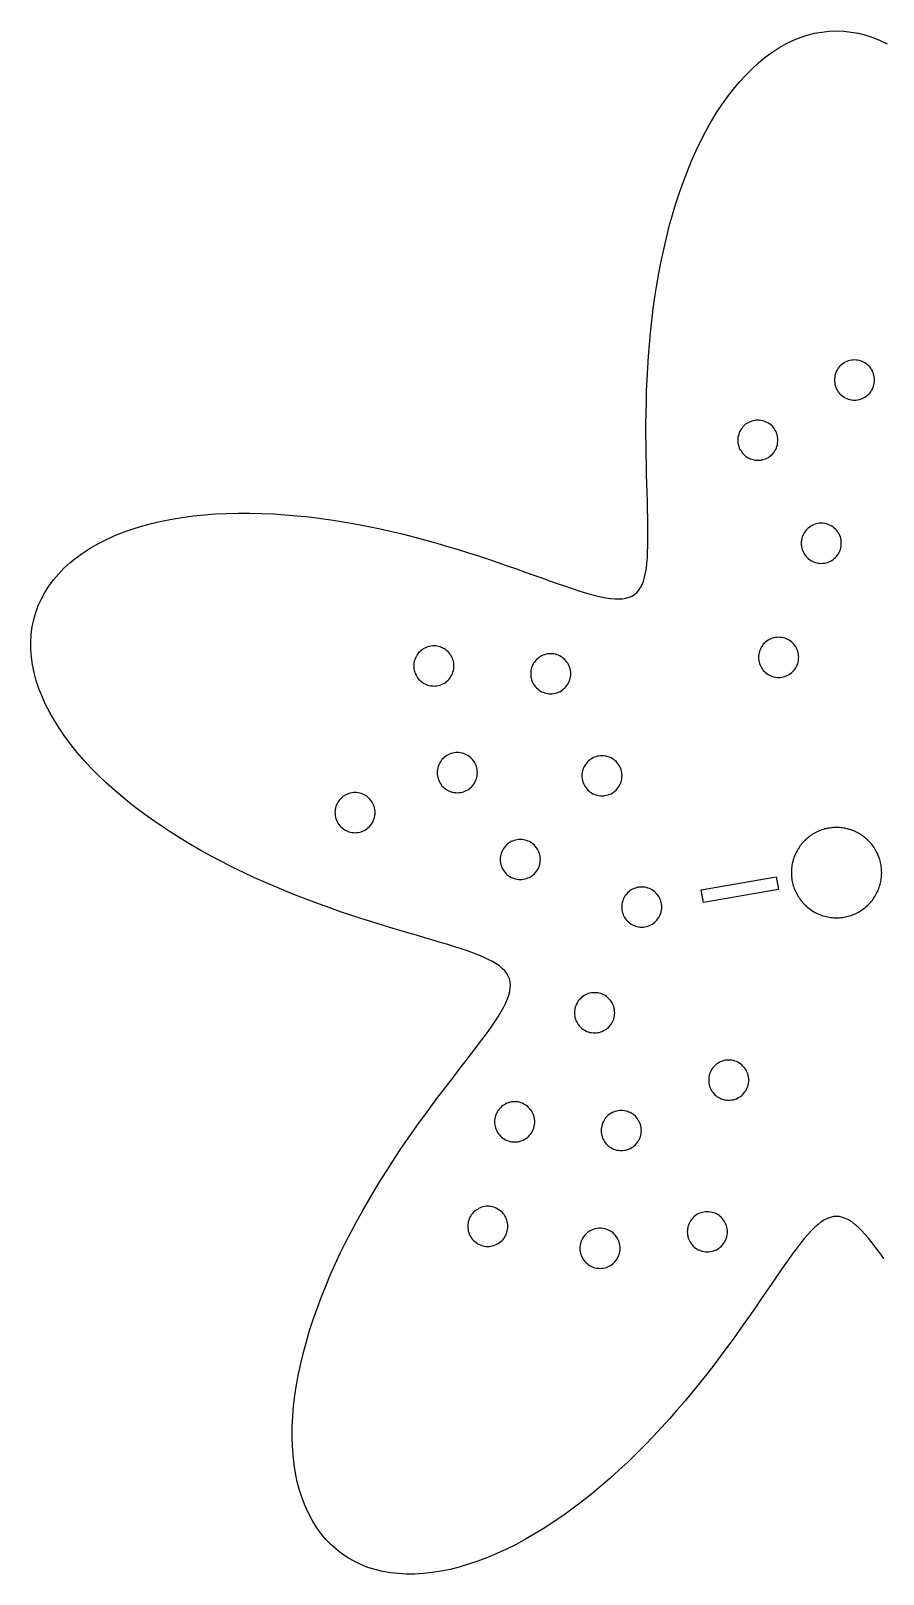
# Model space of a CAD drawing. Header units: millimetres. Extents: x 0 to 471, y 12 to 280.
# Drawn here: x 124.2 to 183.6, y 172.3 to 280 of the extents above; entities that cross this region are included whole.
import ezdxf

# ---------------------------------------------------------------- set-up
doc = ezdxf.new("R2010")
doc.units = ezdxf.units.MM
doc.layers.add('CUT', color=1, linetype='Continuous')
doc.layers.add('ENGRAVE', color=7, linetype='Continuous')

msp = doc.modelspace()

# ---------------------------------------------------------------- linework, layer by layer
at = {"layer": 'CUT'}
msp.add_lwpolyline([(183.7, 194.34), (183.42, 194.73), (183.15, 195.09), (182.88, 195.43), (182.63, 195.75), (182.38, 196.03), (182.14, 196.29), (181.91, 196.52), (181.68, 196.72), (181.46, 196.89), (181.24, 197.03), (181.03, 197.14), (180.82, 197.21), (180.61, 197.26), (180.4, 197.28), (180.19, 197.26), (179.98, 197.21), (179.76, 197.14), (179.55, 197.03), (179.33, 196.89), (179.11, 196.72), (178.88, 196.52), (178.65, 196.29), (178.41, 196.03), (178.16, 195.75), (177.91, 195.43), (177.65, 195.09), (177.37, 194.73), (177.09, 194.34), (176.8, 193.92), (176.49, 193.49), (176.18, 193.03), (175.85, 192.55), (175.51, 192.05), (175.15, 191.53), (174.79, 191), (174.41, 190.45), (174.01, 189.88), (173.6, 189.31), (173.18, 188.72), (172.74, 188.12), (172.29, 187.51), (171.83, 186.9), (171.35, 186.28), (170.85, 185.66), (170.35, 185.03), (169.83, 184.41), (169.29, 183.78), (168.75, 183.16), (168.19, 182.54), (167.61, 181.93), (167.03, 181.32), (166.44, 180.73), (165.83, 180.14), (165.22, 179.56), (164.59, 179), (163.96, 178.45), (163.32, 177.92), (162.68, 177.41), (162.02, 176.91), (161.37, 176.44), (160.7, 175.98), (160.04, 175.55), (159.37, 175.14), (158.71, 174.75), (158.04, 174.39), (157.37, 174.05), (156.7, 173.75), (156.04, 173.47), (155.38, 173.22), (154.73, 173), (154.08, 172.81), (153.44, 172.65), (152.81, 172.52), (152.19, 172.42), (151.58, 172.35), (150.98, 172.32), (150.4, 172.32), (149.83, 172.35), (149.27, 172.41), (148.73, 172.51), (148.21, 172.63), (147.7, 172.79), (147.21, 172.99), (146.75, 173.21), (146.3, 173.46), (145.87, 173.75), (145.47, 174.07), (145.09, 174.41), (144.73, 174.79), (144.4, 175.19), (144.09, 175.62), (143.81, 176.08), (143.55, 176.57), (143.32, 177.08), (143.11, 177.61), (142.93, 178.17), (142.78, 178.75), (142.65, 179.35), (142.55, 179.97), (142.48, 180.61), (142.44, 181.27), (142.42, 181.94), (142.43, 182.63), (142.46, 183.33), (142.52, 184.05), (142.61, 184.78), (142.72, 185.52), (142.86, 186.26), (143.02, 187.02), (143.2, 187.78), (143.41, 188.54), (143.64, 189.31), (143.89, 190.09), (144.16, 190.86), (144.45, 191.63), (144.76, 192.41), (145.08, 193.18), (145.43, 193.94), (145.78, 194.71), (146.15, 195.46), (146.54, 196.21), (146.93, 196.95), (147.34, 197.69), (147.76, 198.41), (148.18, 199.12), (148.61, 199.82), (149.04, 200.51), (149.48, 201.19), (149.92, 201.85), (150.36, 202.5), (150.8, 203.13), (151.24, 203.75), (151.67, 204.35), (152.1, 204.93), (152.52, 205.5), (152.94, 206.04), (153.34, 206.58), (153.74, 207.09), (154.12, 207.59), (154.49, 208.07), (154.84, 208.53), (155.18, 208.97), (155.5, 209.39), (155.81, 209.8), (156.09, 210.19), (156.35, 210.56), (156.6, 210.92), (156.82, 211.26), (157.01, 211.58), (157.18, 211.89), (157.33, 212.18), (157.45, 212.46), (157.54, 212.72), (157.61, 212.97), (157.64, 213.21), (157.65, 213.43), (157.63, 213.65), (157.58, 213.85), (157.5, 214.05), (157.39, 214.23), (157.25, 214.41), (157.08, 214.58), (156.88, 214.75), (156.65, 214.9), (156.39, 215.06), (156.1, 215.21), (155.78, 215.36), (155.44, 215.5), (155.06, 215.65), (154.65, 215.8), (154.22, 215.94), (153.76, 216.09), (153.28, 216.24), (152.77, 216.4), (152.23, 216.55), (151.68, 216.72), (151.1, 216.89), (150.5, 217.06), (149.87, 217.25), (149.23, 217.44), (148.57, 217.64), (147.9, 217.85), (147.21, 218.07), (146.51, 218.3), (145.79, 218.54), (145.06, 218.8), (144.33, 219.06), (143.58, 219.34), (142.83, 219.63), (142.07, 219.93), (141.32, 220.24), (140.55, 220.57), (139.79, 220.91), (139.03, 221.27), (138.28, 221.63), (137.53, 222.01), (136.78, 222.41), (136.05, 222.82), (135.32, 223.23), (134.6, 223.67), (133.9, 224.11), (133.21, 224.57), (132.53, 225.03), (131.88, 225.51), (131.24, 226), (130.62, 226.5), (130.03, 227.01), (129.45, 227.52), (128.9, 228.05), (128.38, 228.58), (127.88, 229.12), (127.41, 229.66), (126.97, 230.21), (126.56, 230.76), (126.18, 231.32), (125.83, 231.87), (125.51, 232.43), (125.22, 232.99), (124.97, 233.55), (124.75, 234.11), (124.57, 234.67), (124.42, 235.22), (124.31, 235.77), (124.24, 236.31), (124.2, 236.85), (124.19, 237.38), (124.22, 237.91), (124.29, 238.42), (124.4, 238.92), (124.54, 239.42), (124.71, 239.9), (124.93, 240.37), (125.17, 240.82), (125.45, 241.26), (125.77, 241.69), (126.12, 242.1), (126.5, 242.5), (126.91, 242.88), (127.36, 243.24), (127.83, 243.58), (128.33, 243.9), (128.87, 244.21), (129.43, 244.49), (130.01, 244.76), (130.62, 245.01), (131.26, 245.23), (131.92, 245.44), (132.6, 245.62), (133.3, 245.78), (134.02, 245.93), (134.75, 246.05), (135.51, 246.15), (136.27, 246.23), (137.05, 246.29), (137.85, 246.33), (138.65, 246.35), (139.46, 246.35), (140.28, 246.33), (141.11, 246.3), (141.94, 246.24), (142.77, 246.17), (143.61, 246.08), (144.44, 245.98), (145.27, 245.86), (146.11, 245.73), (146.93, 245.58), (147.76, 245.42), (148.57, 245.25), (149.38, 245.07), (150.18, 244.87), (150.97, 244.67), (151.75, 244.47), (152.51, 244.25), (153.26, 244.03), (154, 243.81), (154.72, 243.59), (155.43, 243.36), (156.11, 243.13), (156.78, 242.9), (157.43, 242.68), (158.06, 242.46), (158.68, 242.24), (159.27, 242.03), (159.84, 241.83), (160.38, 241.63), (160.91, 241.45), (161.41, 241.27), (161.89, 241.11), (162.35, 240.96), (162.79, 240.82), (163.2, 240.7), (163.59, 240.6), (163.96, 240.51), (164.3, 240.45), (164.63, 240.4), (164.93, 240.37), (165.21, 240.36), (165.46, 240.38), (165.7, 240.42), (165.92, 240.48), (166.12, 240.56), (166.3, 240.67), (166.46, 240.81), (166.6, 240.97), (166.72, 241.16), (166.83, 241.37), (166.93, 241.61), (167.01, 241.88), (167.07, 242.18), (167.13, 242.5), (167.17, 242.85), (167.2, 243.22), (167.22, 243.63), (167.24, 244.06), (167.24, 244.51), (167.24, 245), (167.24, 245.5), (167.23, 246.04), (167.21, 246.59), (167.2, 247.18), (167.18, 247.78), (167.16, 248.41), (167.14, 249.05), (167.13, 249.72), (167.11, 250.41), (167.11, 251.12), (167.1, 251.84), (167.1, 252.58), (167.11, 253.34), (167.13, 254.11), (167.15, 254.89), (167.19, 255.68), (167.23, 256.49), (167.28, 257.3), (167.35, 258.12), (167.42, 258.94), (167.51, 259.77), (167.61, 260.6), (167.73, 261.44), (167.86, 262.27), (168.01, 263.1), (168.16, 263.93), (168.34, 264.75), (168.53, 265.56), (168.73, 266.37), (168.95, 267.16), (169.19, 267.95), (169.44, 268.72), (169.71, 269.48), (169.99, 270.22), (170.29, 270.94), (170.6, 271.65), (170.93, 272.33), (171.27, 273), (171.63, 273.64), (172, 274.25), (172.39, 274.84), (172.79, 275.4), (173.2, 275.94), (173.62, 276.44), (174.06, 276.92), (174.5, 277.36), (174.96, 277.78), (175.42, 278.16), (175.89, 278.5), (176.37, 278.81), (176.86, 279.09), (177.35, 279.33), (177.85, 279.53), (178.36, 279.7), (178.86, 279.83), (179.37, 279.92), (179.88, 279.98), (180.4, 280), (180.91, 279.98), (181.42, 279.92), (181.93, 279.83), (182.44, 279.7), (182.94, 279.53), (183.44, 279.33), (183.93, 279.09)], dxfattribs=at)
for points in [[(182.94, 255.1), (182.98, 255.2), (183.01, 255.31), (183.03, 255.42), (183.05, 255.53), (183.05, 255.64), (183.05, 255.75), (183.03, 255.86), (183.01, 255.96), (182.98, 256.07), (182.94, 256.17), (182.9, 256.27), (182.84, 256.37), (182.78, 256.46), (182.71, 256.55), (182.64, 256.63), (182.56, 256.7), (182.47, 256.77), (182.38, 256.83), (182.29, 256.88), (182.19, 256.93), (182.08, 256.97), (181.98, 257), (181.87, 257.02), (181.76, 257.03), (181.65, 257.04), (181.54, 257.03), (181.43, 257.02), (181.32, 257), (181.22, 256.97), (181.11, 256.93), (181.01, 256.88), (180.92, 256.83), (180.83, 256.77), (180.74, 256.7), (180.66, 256.63), (180.59, 256.55), (180.52, 256.46), (180.46, 256.37), (180.4, 256.27), (180.36, 256.17), (180.32, 256.07), (180.29, 255.96), (180.27, 255.86), (180.25, 255.75), (180.25, 255.64), (180.25, 255.53), (180.27, 255.42), (180.29, 255.31), (180.32, 255.2), (180.36, 255.1), (180.4, 255), (180.46, 254.9), (180.52, 254.81), (180.59, 254.73), (180.66, 254.65), (180.74, 254.57), (180.83, 254.5), (180.92, 254.44), (181.01, 254.39), (181.11, 254.34), (181.22, 254.3), (181.32, 254.27), (181.43, 254.25), (181.54, 254.24), (181.65, 254.24), (181.76, 254.24), (181.87, 254.25), (181.98, 254.27), (182.08, 254.3), (182.19, 254.34), (182.29, 254.39), (182.38, 254.44), (182.47, 254.5), (182.56, 254.57), (182.64, 254.65), (182.71, 254.73), (182.78, 254.81), (182.84, 254.9), (182.9, 255), (182.94, 255.1)], [(176.2, 250.9), (176.24, 251), (176.27, 251.11), (176.29, 251.22), (176.3, 251.33), (176.31, 251.44), (176.3, 251.55), (176.29, 251.66), (176.27, 251.76), (176.24, 251.87), (176.2, 251.97), (176.16, 252.07), (176.1, 252.17), (176.04, 252.26), (175.97, 252.35), (175.9, 252.43), (175.82, 252.5), (175.73, 252.57), (175.64, 252.63), (175.54, 252.68), (175.44, 252.73), (175.34, 252.77), (175.23, 252.8), (175.13, 252.82), (175.02, 252.83), (174.91, 252.84), (174.8, 252.83), (174.69, 252.82), (174.58, 252.8), (174.48, 252.77), (174.37, 252.73), (174.27, 252.68), (174.18, 252.63), (174.08, 252.57), (174, 252.5), (173.92, 252.43), (173.84, 252.35), (173.78, 252.26), (173.71, 252.17), (173.66, 252.07), (173.61, 251.97), (173.58, 251.87), (173.55, 251.76), (173.52, 251.66), (173.51, 251.55), (173.51, 251.44), (173.51, 251.33), (173.52, 251.22), (173.55, 251.11), (173.58, 251), (173.61, 250.9), (173.66, 250.8), (173.71, 250.71), (173.78, 250.61), (173.84, 250.53), (173.92, 250.45), (174, 250.37), (174.08, 250.3), (174.18, 250.24), (174.27, 250.19), (174.37, 250.14), (174.48, 250.11), (174.58, 250.08), (174.69, 250.05), (174.8, 250.04), (174.91, 250.04), (175.02, 250.04), (175.13, 250.05), (175.23, 250.08), (175.34, 250.11), (175.44, 250.14), (175.54, 250.19), (175.64, 250.24), (175.73, 250.3), (175.82, 250.37), (175.9, 250.45), (175.97, 250.53), (176.04, 250.61), (176.1, 250.71), (176.16, 250.8), (176.2, 250.9)], [(180.63, 243.71), (180.67, 243.81), (180.7, 243.91), (180.72, 244.02), (180.73, 244.13), (180.73, 244.24), (180.73, 244.35), (180.72, 244.46), (180.7, 244.57), (180.67, 244.67), (180.63, 244.78), (180.58, 244.88), (180.53, 244.97), (180.47, 245.06), (180.4, 245.15), (180.32, 245.23), (180.24, 245.31), (180.16, 245.37), (180.07, 245.44), (179.97, 245.49), (179.87, 245.54), (179.77, 245.57), (179.66, 245.6), (179.55, 245.62), (179.44, 245.64), (179.33, 245.64), (179.22, 245.64), (179.11, 245.62), (179.01, 245.6), (178.9, 245.57), (178.8, 245.54), (178.7, 245.49), (178.6, 245.44), (178.51, 245.37), (178.42, 245.31), (178.34, 245.23), (178.27, 245.15), (178.2, 245.06), (178.14, 244.97), (178.09, 244.88), (178.04, 244.78), (178, 244.67), (177.97, 244.57), (177.95, 244.46), (177.94, 244.35), (177.93, 244.24), (177.94, 244.13), (177.95, 244.02), (177.97, 243.91), (178, 243.81), (178.04, 243.71), (178.09, 243.61), (178.14, 243.51), (178.2, 243.42), (178.27, 243.33), (178.34, 243.25), (178.42, 243.18), (178.51, 243.11), (178.6, 243.05), (178.7, 242.99), (178.8, 242.95), (178.9, 242.91), (179.01, 242.88), (179.11, 242.86), (179.22, 242.85), (179.33, 242.84), (179.44, 242.85), (179.55, 242.86), (179.66, 242.88), (179.77, 242.91), (179.87, 242.95), (179.97, 242.99), (180.07, 243.05), (180.16, 243.11), (180.24, 243.18), (180.32, 243.25), (180.4, 243.33), (180.47, 243.42), (180.53, 243.51), (180.58, 243.61), (180.63, 243.71)], [(153.64, 235.25), (153.67, 235.36), (153.69, 235.46), (153.7, 235.57), (153.71, 235.68), (153.7, 235.79), (153.69, 235.9), (153.67, 236.01), (153.64, 236.12), (153.6, 236.22), (153.55, 236.32), (153.5, 236.41), (153.44, 236.51), (153.37, 236.59), (153.3, 236.67), (153.21, 236.75), (153.13, 236.82), (153.04, 236.88), (152.94, 236.93), (152.84, 236.98), (152.74, 237.01), (152.63, 237.04), (152.52, 237.07), (152.42, 237.08), (152.31, 237.08), (152.2, 237.08), (152.09, 237.07), (151.98, 237.04), (151.87, 237.01), (151.77, 236.98), (151.67, 236.93), (151.57, 236.88), (151.48, 236.82), (151.4, 236.75), (151.32, 236.67), (151.24, 236.59), (151.17, 236.51), (151.11, 236.41), (151.06, 236.32), (151.01, 236.22), (150.97, 236.12), (150.94, 236.01), (150.92, 235.9), (150.91, 235.79), (150.91, 235.68), (150.91, 235.57), (150.92, 235.46), (150.94, 235.36), (150.97, 235.25), (151.01, 235.15), (151.06, 235.05), (151.11, 234.95), (151.17, 234.86), (151.24, 234.77), (151.32, 234.69), (151.4, 234.62), (151.48, 234.55), (151.57, 234.49), (151.67, 234.44), (151.77, 234.39), (151.87, 234.35), (151.98, 234.32), (152.09, 234.3), (152.2, 234.29), (152.31, 234.28), (152.42, 234.29), (152.52, 234.3), (152.63, 234.32), (152.74, 234.35), (152.84, 234.39), (152.94, 234.44), (153.04, 234.49), (153.13, 234.55), (153.21, 234.62), (153.3, 234.69), (153.37, 234.77), (153.44, 234.86), (153.5, 234.95), (153.55, 235.05), (153.6, 235.15), (153.64, 235.25)], [(177.69, 235.85), (177.72, 235.96), (177.74, 236.07), (177.75, 236.18), (177.76, 236.29), (177.75, 236.4), (177.74, 236.51), (177.72, 236.61), (177.69, 236.72), (177.65, 236.82), (177.61, 236.92), (177.55, 237.02), (177.49, 237.11), (177.42, 237.2), (177.35, 237.28), (177.27, 237.35), (177.18, 237.42), (177.09, 237.48), (176.99, 237.53), (176.89, 237.58), (176.79, 237.62), (176.69, 237.65), (176.58, 237.67), (176.47, 237.68), (176.36, 237.69), (176.25, 237.68), (176.14, 237.67), (176.03, 237.65), (175.93, 237.62), (175.82, 237.58), (175.72, 237.53), (175.63, 237.48), (175.54, 237.42), (175.45, 237.35), (175.37, 237.28), (175.29, 237.2), (175.23, 237.11), (175.17, 237.02), (175.11, 236.92), (175.07, 236.82), (175.03, 236.72), (175, 236.61), (174.98, 236.51), (174.96, 236.4), (174.96, 236.29), (174.96, 236.18), (174.98, 236.07), (175, 235.96), (175.03, 235.85), (175.07, 235.75), (175.11, 235.65), (175.17, 235.55), (175.23, 235.46), (175.29, 235.38), (175.37, 235.3), (175.45, 235.22), (175.54, 235.15), (175.63, 235.09), (175.72, 235.04), (175.82, 234.99), (175.93, 234.95), (176.03, 234.93), (176.14, 234.9), (176.25, 234.89), (176.36, 234.89), (176.47, 234.89), (176.58, 234.9), (176.69, 234.93), (176.79, 234.95), (176.89, 234.99), (176.99, 235.04), (177.09, 235.09), (177.18, 235.15), (177.27, 235.22), (177.35, 235.3), (177.42, 235.38), (177.49, 235.46), (177.55, 235.55), (177.61, 235.65), (177.65, 235.75), (177.69, 235.85)], [(161.79, 234.71), (161.82, 234.81), (161.84, 234.92), (161.85, 235.03), (161.86, 235.14), (161.85, 235.25), (161.84, 235.36), (161.82, 235.47), (161.79, 235.57), (161.75, 235.68), (161.7, 235.78), (161.65, 235.87), (161.59, 235.96), (161.52, 236.05), (161.45, 236.13), (161.36, 236.21), (161.28, 236.27), (161.19, 236.33), (161.09, 236.39), (160.99, 236.43), (160.89, 236.47), (160.78, 236.5), (160.67, 236.52), (160.57, 236.54), (160.46, 236.54), (160.35, 236.54), (160.24, 236.52), (160.13, 236.5), (160.02, 236.47), (159.92, 236.43), (159.82, 236.39), (159.72, 236.33), (159.63, 236.27), (159.55, 236.21), (159.47, 236.13), (159.39, 236.05), (159.32, 235.96), (159.26, 235.87), (159.21, 235.78), (159.16, 235.68), (159.12, 235.57), (159.09, 235.47), (159.07, 235.36), (159.06, 235.25), (159.06, 235.14), (159.06, 235.03), (159.07, 234.92), (159.09, 234.81), (159.12, 234.71), (159.16, 234.61), (159.21, 234.51), (159.26, 234.41), (159.32, 234.32), (159.39, 234.23), (159.47, 234.15), (159.55, 234.08), (159.63, 234.01), (159.72, 233.95), (159.82, 233.89), (159.92, 233.85), (160.02, 233.81), (160.13, 233.78), (160.24, 233.76), (160.35, 233.75), (160.46, 233.74), (160.57, 233.75), (160.67, 233.76), (160.78, 233.78), (160.89, 233.81), (160.99, 233.85), (161.09, 233.89), (161.19, 233.95), (161.28, 234.01), (161.36, 234.08), (161.45, 234.15), (161.52, 234.23), (161.59, 234.32), (161.65, 234.41), (161.7, 234.51), (161.75, 234.61), (161.79, 234.71)], [(155.27, 227.81), (155.3, 227.91), (155.32, 228.02), (155.33, 228.13), (155.34, 228.24), (155.33, 228.35), (155.32, 228.46), (155.3, 228.57), (155.27, 228.67), (155.23, 228.78), (155.19, 228.88), (155.13, 228.97), (155.07, 229.06), (155, 229.15), (154.93, 229.23), (154.85, 229.31), (154.76, 229.37), (154.67, 229.43), (154.57, 229.49), (154.47, 229.53), (154.37, 229.57), (154.27, 229.6), (154.16, 229.62), (154.05, 229.64), (153.94, 229.64), (153.83, 229.64), (153.72, 229.62), (153.61, 229.6), (153.51, 229.57), (153.4, 229.53), (153.3, 229.49), (153.21, 229.43), (153.12, 229.37), (153.03, 229.31), (152.95, 229.23), (152.87, 229.15), (152.81, 229.06), (152.75, 228.97), (152.69, 228.88), (152.65, 228.78), (152.61, 228.67), (152.58, 228.57), (152.56, 228.46), (152.54, 228.35), (152.54, 228.24), (152.54, 228.13), (152.56, 228.02), (152.58, 227.91), (152.61, 227.81), (152.65, 227.71), (152.69, 227.61), (152.75, 227.51), (152.81, 227.42), (152.87, 227.33), (152.95, 227.25), (153.03, 227.18), (153.12, 227.11), (153.21, 227.05), (153.3, 226.99), (153.4, 226.95), (153.51, 226.91), (153.61, 226.88), (153.72, 226.86), (153.83, 226.85), (153.94, 226.84), (154.05, 226.85), (154.16, 226.86), (154.27, 226.88), (154.37, 226.91), (154.47, 226.95), (154.57, 226.99), (154.67, 227.05), (154.76, 227.11), (154.85, 227.18), (154.93, 227.25), (155, 227.33), (155.07, 227.42), (155.13, 227.51), (155.19, 227.61), (155.23, 227.71), (155.27, 227.81)], [(165.37, 227.59), (165.4, 227.69), (165.42, 227.8), (165.43, 227.91), (165.44, 228.02), (165.43, 228.13), (165.42, 228.24), (165.4, 228.35), (165.37, 228.45), (165.33, 228.56), (165.28, 228.66), (165.23, 228.75), (165.17, 228.84), (165.1, 228.93), (165.03, 229.01), (164.94, 229.08), (164.86, 229.15), (164.77, 229.21), (164.67, 229.27), (164.57, 229.31), (164.47, 229.35), (164.36, 229.38), (164.25, 229.4), (164.15, 229.42), (164.04, 229.42), (163.93, 229.42), (163.82, 229.4), (163.71, 229.38), (163.6, 229.35), (163.5, 229.31), (163.4, 229.27), (163.3, 229.21), (163.21, 229.15), (163.13, 229.08), (163.05, 229.01), (162.97, 228.93), (162.9, 228.84), (162.84, 228.75), (162.79, 228.66), (162.74, 228.56), (162.7, 228.45), (162.67, 228.35), (162.65, 228.24), (162.64, 228.13), (162.64, 228.02), (162.64, 227.91), (162.65, 227.8), (162.67, 227.69), (162.7, 227.59), (162.74, 227.48), (162.79, 227.38), (162.84, 227.29), (162.9, 227.2), (162.97, 227.11), (163.05, 227.03), (163.13, 226.96), (163.21, 226.89), (163.3, 226.83), (163.4, 226.77), (163.5, 226.73), (163.6, 226.69), (163.71, 226.66), (163.82, 226.64), (163.93, 226.62), (164.04, 226.62), (164.15, 226.62), (164.25, 226.64), (164.36, 226.66), (164.47, 226.69), (164.57, 226.73), (164.67, 226.77), (164.77, 226.83), (164.86, 226.89), (164.94, 226.96), (165.03, 227.03), (165.1, 227.11), (165.17, 227.2), (165.23, 227.29), (165.28, 227.38), (165.33, 227.48), (165.37, 227.59)], [(148.14, 225.02), (148.17, 225.13), (148.19, 225.23), (148.2, 225.34), (148.2, 225.45), (148.2, 225.56), (148.19, 225.67), (148.17, 225.78), (148.14, 225.89), (148.1, 225.99), (148.05, 226.09), (148, 226.18), (147.94, 226.28), (147.87, 226.36), (147.79, 226.44), (147.71, 226.52), (147.63, 226.59), (147.54, 226.65), (147.44, 226.7), (147.34, 226.75), (147.24, 226.78), (147.13, 226.81), (147.02, 226.84), (146.91, 226.85), (146.8, 226.85), (146.69, 226.85), (146.59, 226.84), (146.48, 226.81), (146.37, 226.78), (146.27, 226.75), (146.17, 226.7), (146.07, 226.65), (145.98, 226.59), (145.9, 226.52), (145.81, 226.44), (145.74, 226.36), (145.67, 226.28), (145.61, 226.18), (145.56, 226.09), (145.51, 225.99), (145.47, 225.89), (145.44, 225.78), (145.42, 225.67), (145.41, 225.56), (145.4, 225.45), (145.41, 225.34), (145.42, 225.23), (145.44, 225.13), (145.47, 225.02), (145.51, 224.92), (145.56, 224.82), (145.61, 224.72), (145.67, 224.63), (145.74, 224.54), (145.81, 224.46), (145.9, 224.39), (145.98, 224.32), (146.07, 224.26), (146.17, 224.21), (146.27, 224.16), (146.37, 224.12), (146.48, 224.09), (146.59, 224.07), (146.69, 224.06), (146.8, 224.05), (146.91, 224.06), (147.02, 224.07), (147.13, 224.09), (147.24, 224.12), (147.34, 224.16), (147.44, 224.21), (147.54, 224.26), (147.63, 224.32), (147.71, 224.39), (147.79, 224.46), (147.87, 224.54), (147.94, 224.63), (148, 224.72), (148.05, 224.82), (148.1, 224.92), (148.14, 225.02)], [(183.54, 221.47), (183.53, 221.58), (183.52, 221.68), (183.5, 221.78), (183.49, 221.88), (183.46, 221.98), (183.44, 222.08), (183.41, 222.18), (183.38, 222.28), (183.34, 222.38), (183.31, 222.47), (183.27, 222.57), (183.22, 222.66), (183.17, 222.75), (183.12, 222.84), (183.07, 222.93), (183.02, 223.02), (182.96, 223.1), (182.9, 223.18), (182.83, 223.27), (182.76, 223.34), (182.7, 223.42), (182.62, 223.49), (182.55, 223.57), (182.47, 223.63), (182.39, 223.7), (182.31, 223.77), (182.23, 223.83), (182.15, 223.89), (182.06, 223.94), (181.97, 223.99), (181.88, 224.04), (181.79, 224.09), (181.7, 224.14), (181.6, 224.18), (181.51, 224.21), (181.41, 224.25), (181.31, 224.28), (181.21, 224.31), (181.11, 224.33), (181.01, 224.36), (180.91, 224.37), (180.81, 224.39), (180.71, 224.4), (180.6, 224.41), (180.5, 224.41), (180.4, 224.42), (180.29, 224.41), (180.19, 224.41), (180.09, 224.4), (179.99, 224.39), (179.88, 224.37), (179.78, 224.36), (179.68, 224.33), (179.58, 224.31), (179.48, 224.28), (179.38, 224.25), (179.29, 224.21), (179.19, 224.18), (179.1, 224.14), (179, 224.09), (178.91, 224.04), (178.82, 223.99), (178.73, 223.94), (178.65, 223.89), (178.56, 223.83), (178.48, 223.77), (178.4, 223.7), (178.32, 223.63), (178.24, 223.57), (178.17, 223.49), (178.1, 223.42), (178.03, 223.34), (177.96, 223.27), (177.9, 223.18), (177.84, 223.1), (177.78, 223.02), (177.72, 222.93), (177.67, 222.84), (177.62, 222.75), (177.57, 222.66), (177.53, 222.57), (177.49, 222.47), (177.45, 222.38), (177.41, 222.28), (177.38, 222.18), (177.35, 222.08), (177.33, 221.98), (177.31, 221.88), (177.29, 221.78), (177.27, 221.68), (177.26, 221.58), (177.25, 221.47), (177.25, 221.37), (177.25, 221.27), (177.25, 221.16), (177.25, 221.06), (177.26, 220.96), (177.27, 220.86), (177.29, 220.75), (177.31, 220.65), (177.33, 220.55), (177.35, 220.45), (177.38, 220.35), (177.41, 220.25), (177.45, 220.16), (177.49, 220.06), (177.53, 219.97), (177.57, 219.87), (177.62, 219.78), (177.67, 219.69), (177.72, 219.6), (177.78, 219.52), (177.84, 219.43), (177.9, 219.35), (177.96, 219.27), (178.03, 219.19), (178.1, 219.11), (178.17, 219.04), (178.24, 218.97), (178.32, 218.9), (178.4, 218.83), (178.48, 218.77), (178.56, 218.71), (178.65, 218.65), (178.73, 218.59), (178.82, 218.54), (178.91, 218.49), (179, 218.44), (179.1, 218.4), (179.19, 218.36), (179.29, 218.32), (179.38, 218.28), (179.48, 218.25), (179.58, 218.22), (179.68, 218.2), (179.78, 218.18), (179.88, 218.16), (179.99, 218.14), (180.09, 218.13), (180.19, 218.12), (180.29, 218.12), (180.4, 218.12), (180.5, 218.12), (180.6, 218.12), (180.71, 218.13), (180.81, 218.14), (180.91, 218.16), (181.01, 218.18), (181.11, 218.2), (181.21, 218.22), (181.31, 218.25), (181.41, 218.28), (181.51, 218.32), (181.6, 218.36), (181.7, 218.4), (181.79, 218.44), (181.88, 218.49), (181.97, 218.54), (182.06, 218.59), (182.15, 218.65), (182.23, 218.71), (182.31, 218.77), (182.39, 218.83), (182.47, 218.9), (182.55, 218.97), (182.62, 219.04), (182.7, 219.11), (182.76, 219.19), (182.83, 219.27), (182.9, 219.35), (182.96, 219.43), (183.02, 219.52), (183.07, 219.6), (183.12, 219.69), (183.17, 219.78), (183.22, 219.87), (183.27, 219.97), (183.31, 220.06), (183.34, 220.16), (183.38, 220.25), (183.41, 220.35), (183.44, 220.45), (183.46, 220.55), (183.49, 220.65), (183.5, 220.75), (183.52, 220.86), (183.53, 220.96), (183.54, 221.06), (183.54, 221.16), (183.55, 221.27), (183.54, 221.37), (183.54, 221.47)], [(159.67, 221.75), (159.7, 221.85), (159.72, 221.96), (159.73, 222.07), (159.74, 222.18), (159.73, 222.29), (159.72, 222.4), (159.7, 222.51), (159.67, 222.61), (159.63, 222.71), (159.58, 222.81), (159.53, 222.91), (159.47, 223), (159.4, 223.09), (159.33, 223.17), (159.24, 223.24), (159.16, 223.31), (159.07, 223.37), (158.97, 223.43), (158.87, 223.47), (158.77, 223.51), (158.66, 223.54), (158.55, 223.56), (158.44, 223.57), (158.34, 223.58), (158.23, 223.57), (158.12, 223.56), (158.01, 223.54), (157.9, 223.51), (157.8, 223.47), (157.7, 223.43), (157.6, 223.37), (157.51, 223.31), (157.43, 223.24), (157.35, 223.17), (157.27, 223.09), (157.2, 223), (157.14, 222.91), (157.09, 222.81), (157.04, 222.71), (157, 222.61), (156.97, 222.51), (156.95, 222.4), (156.94, 222.29), (156.94, 222.18), (156.94, 222.07), (156.95, 221.96), (156.97, 221.85), (157, 221.75), (157.04, 221.64), (157.09, 221.54), (157.14, 221.45), (157.2, 221.36), (157.27, 221.27), (157.35, 221.19), (157.43, 221.11), (157.51, 221.05), (157.6, 220.99), (157.7, 220.93), (157.8, 220.89), (157.9, 220.85), (158.01, 220.82), (158.12, 220.8), (158.23, 220.78), (158.34, 220.78), (158.44, 220.78), (158.55, 220.8), (158.66, 220.82), (158.77, 220.85), (158.87, 220.89), (158.97, 220.93), (159.07, 220.99), (159.16, 221.05), (159.24, 221.11), (159.33, 221.19), (159.4, 221.27), (159.47, 221.36), (159.53, 221.45), (159.58, 221.54), (159.63, 221.64), (159.67, 221.75)], [(168.14, 218.43), (168.17, 218.54), (168.19, 218.64), (168.2, 218.75), (168.21, 218.86), (168.2, 218.97), (168.19, 219.08), (168.17, 219.19), (168.14, 219.3), (168.1, 219.4), (168.05, 219.5), (168, 219.59), (167.94, 219.69), (167.87, 219.77), (167.8, 219.85), (167.72, 219.93), (167.63, 220), (167.54, 220.06), (167.44, 220.11), (167.34, 220.16), (167.24, 220.19), (167.13, 220.22), (167.03, 220.25), (166.92, 220.26), (166.81, 220.26), (166.7, 220.26), (166.59, 220.25), (166.48, 220.22), (166.37, 220.19), (166.27, 220.16), (166.17, 220.11), (166.08, 220.06), (165.98, 220), (165.9, 219.93), (165.82, 219.85), (165.74, 219.77), (165.67, 219.69), (165.61, 219.59), (165.56, 219.5), (165.51, 219.4), (165.48, 219.3), (165.45, 219.19), (165.42, 219.08), (165.41, 218.97), (165.41, 218.86), (165.41, 218.75), (165.42, 218.64), (165.45, 218.54), (165.48, 218.43), (165.51, 218.33), (165.56, 218.23), (165.61, 218.13), (165.67, 218.04), (165.74, 217.95), (165.82, 217.87), (165.9, 217.8), (165.98, 217.73), (166.08, 217.67), (166.17, 217.62), (166.27, 217.57), (166.37, 217.53), (166.48, 217.5), (166.59, 217.48), (166.7, 217.47), (166.81, 217.46), (166.92, 217.47), (167.03, 217.48), (167.13, 217.5), (167.24, 217.53), (167.34, 217.57), (167.44, 217.62), (167.54, 217.67), (167.63, 217.73), (167.72, 217.8), (167.8, 217.87), (167.87, 217.95), (167.94, 218.04), (168, 218.13), (168.05, 218.23), (168.1, 218.33), (168.14, 218.43)], [(164.85, 211.05), (164.88, 211.16), (164.9, 211.27), (164.91, 211.37), (164.92, 211.48), (164.91, 211.59), (164.9, 211.7), (164.88, 211.81), (164.85, 211.92), (164.81, 212.02), (164.76, 212.12), (164.71, 212.22), (164.65, 212.31), (164.58, 212.39), (164.51, 212.47), (164.43, 212.55), (164.34, 212.62), (164.25, 212.68), (164.15, 212.73), (164.05, 212.78), (163.95, 212.82), (163.84, 212.85), (163.74, 212.87), (163.63, 212.88), (163.52, 212.88), (163.41, 212.88), (163.3, 212.87), (163.19, 212.85), (163.08, 212.82), (162.98, 212.78), (162.88, 212.73), (162.78, 212.68), (162.69, 212.62), (162.61, 212.55), (162.53, 212.47), (162.45, 212.39), (162.38, 212.31), (162.32, 212.22), (162.27, 212.12), (162.22, 212.02), (162.18, 211.92), (162.15, 211.81), (162.13, 211.7), (162.12, 211.59), (162.12, 211.48), (162.12, 211.37), (162.13, 211.27), (162.15, 211.16), (162.18, 211.05), (162.22, 210.95), (162.27, 210.85), (162.32, 210.75), (162.38, 210.66), (162.45, 210.57), (162.53, 210.49), (162.61, 210.42), (162.69, 210.35), (162.78, 210.29), (162.88, 210.24), (162.98, 210.19), (163.08, 210.15), (163.19, 210.12), (163.3, 210.1), (163.41, 210.09), (163.52, 210.08), (163.63, 210.09), (163.74, 210.1), (163.84, 210.12), (163.95, 210.15), (164.05, 210.19), (164.15, 210.24), (164.25, 210.29), (164.34, 210.35), (164.43, 210.42), (164.51, 210.49), (164.58, 210.57), (164.65, 210.66), (164.71, 210.75), (164.76, 210.85), (164.81, 210.95), (164.85, 211.05)], [(174.21, 206.35), (174.24, 206.46), (174.26, 206.57), (174.27, 206.68), (174.28, 206.78), (174.27, 206.89), (174.26, 207), (174.24, 207.11), (174.21, 207.22), (174.17, 207.32), (174.12, 207.42), (174.07, 207.52), (174.01, 207.61), (173.94, 207.69), (173.87, 207.77), (173.78, 207.85), (173.7, 207.92), (173.61, 207.98), (173.51, 208.03), (173.41, 208.08), (173.31, 208.12), (173.2, 208.15), (173.09, 208.17), (172.98, 208.18), (172.88, 208.18), (172.77, 208.18), (172.66, 208.17), (172.55, 208.15), (172.44, 208.12), (172.34, 208.08), (172.24, 208.03), (172.14, 207.98), (172.05, 207.92), (171.97, 207.85), (171.89, 207.77), (171.81, 207.69), (171.74, 207.61), (171.68, 207.52), (171.63, 207.42), (171.58, 207.32), (171.54, 207.22), (171.51, 207.11), (171.49, 207), (171.48, 206.89), (171.48, 206.78), (171.48, 206.68), (171.49, 206.57), (171.51, 206.46), (171.54, 206.35), (171.58, 206.25), (171.63, 206.15), (171.68, 206.05), (171.74, 205.96), (171.81, 205.88), (171.89, 205.79), (171.97, 205.72), (172.05, 205.65), (172.14, 205.59), (172.24, 205.54), (172.34, 205.49), (172.44, 205.45), (172.55, 205.42), (172.66, 205.4), (172.77, 205.39), (172.88, 205.38), (172.98, 205.39), (173.09, 205.4), (173.2, 205.42), (173.31, 205.45), (173.41, 205.49), (173.51, 205.54), (173.61, 205.59), (173.7, 205.65), (173.78, 205.72), (173.87, 205.79), (173.94, 205.88), (174.01, 205.96), (174.07, 206.05), (174.12, 206.15), (174.17, 206.25), (174.21, 206.35)], [(159.27, 203.44), (159.3, 203.55), (159.32, 203.66), (159.34, 203.77), (159.34, 203.87), (159.34, 203.98), (159.32, 204.09), (159.3, 204.2), (159.27, 204.31), (159.23, 204.41), (159.19, 204.51), (159.13, 204.61), (159.07, 204.7), (159, 204.78), (158.93, 204.86), (158.85, 204.94), (158.76, 205.01), (158.67, 205.07), (158.58, 205.12), (158.48, 205.17), (158.37, 205.21), (158.27, 205.24), (158.16, 205.26), (158.05, 205.27), (157.94, 205.27), (157.83, 205.27), (157.72, 205.26), (157.61, 205.24), (157.51, 205.21), (157.4, 205.17), (157.3, 205.12), (157.21, 205.07), (157.12, 205.01), (157.03, 204.94), (156.95, 204.86), (156.88, 204.78), (156.81, 204.7), (156.75, 204.61), (156.69, 204.51), (156.65, 204.41), (156.61, 204.31), (156.58, 204.2), (156.56, 204.09), (156.54, 203.98), (156.54, 203.87), (156.54, 203.77), (156.56, 203.66), (156.58, 203.55), (156.61, 203.44), (156.65, 203.34), (156.69, 203.24), (156.75, 203.14), (156.81, 203.05), (156.88, 202.97), (156.95, 202.88), (157.03, 202.81), (157.12, 202.74), (157.21, 202.68), (157.3, 202.63), (157.4, 202.58), (157.51, 202.54), (157.61, 202.51), (157.72, 202.49), (157.83, 202.48), (157.94, 202.47), (158.05, 202.48), (158.16, 202.49), (158.27, 202.51), (158.37, 202.54), (158.48, 202.58), (158.58, 202.63), (158.67, 202.68), (158.76, 202.74), (158.85, 202.81), (158.93, 202.88), (159, 202.97), (159.07, 203.05), (159.13, 203.14), (159.19, 203.24), (159.23, 203.34), (159.27, 203.44)], [(166.71, 202.84), (166.74, 202.94), (166.76, 203.05), (166.77, 203.16), (166.78, 203.27), (166.77, 203.38), (166.76, 203.49), (166.74, 203.6), (166.71, 203.7), (166.67, 203.8), (166.62, 203.9), (166.57, 204), (166.51, 204.09), (166.44, 204.18), (166.37, 204.26), (166.29, 204.33), (166.2, 204.4), (166.11, 204.46), (166.01, 204.52), (165.91, 204.56), (165.81, 204.6), (165.7, 204.63), (165.6, 204.65), (165.49, 204.66), (165.38, 204.67), (165.27, 204.66), (165.16, 204.65), (165.05, 204.63), (164.94, 204.6), (164.84, 204.56), (164.74, 204.52), (164.65, 204.46), (164.55, 204.4), (164.47, 204.33), (164.39, 204.26), (164.31, 204.18), (164.24, 204.09), (164.18, 204), (164.13, 203.9), (164.08, 203.8), (164.05, 203.7), (164.02, 203.6), (163.99, 203.49), (163.98, 203.38), (163.98, 203.27), (163.98, 203.16), (163.99, 203.05), (164.02, 202.94), (164.05, 202.84), (164.08, 202.73), (164.13, 202.63), (164.18, 202.54), (164.24, 202.45), (164.31, 202.36), (164.39, 202.28), (164.47, 202.2), (164.55, 202.14), (164.65, 202.08), (164.74, 202.02), (164.84, 201.98), (164.94, 201.94), (165.05, 201.91), (165.16, 201.89), (165.27, 201.87), (165.38, 201.87), (165.49, 201.87), (165.6, 201.89), (165.7, 201.91), (165.81, 201.94), (165.91, 201.98), (166.01, 202.02), (166.11, 202.08), (166.2, 202.14), (166.29, 202.2), (166.37, 202.28), (166.44, 202.36), (166.51, 202.45), (166.57, 202.54), (166.62, 202.63), (166.67, 202.73), (166.71, 202.84)], [(157.4, 196.15), (157.43, 196.25), (157.45, 196.36), (157.46, 196.47), (157.47, 196.58), (157.46, 196.69), (157.45, 196.8), (157.43, 196.91), (157.4, 197.01), (157.36, 197.12), (157.32, 197.22), (157.26, 197.31), (157.2, 197.4), (157.13, 197.49), (157.06, 197.57), (156.98, 197.64), (156.89, 197.71), (156.8, 197.77), (156.7, 197.83), (156.6, 197.87), (156.5, 197.91), (156.4, 197.94), (156.29, 197.96), (156.18, 197.98), (156.07, 197.98), (155.96, 197.98), (155.85, 197.96), (155.74, 197.94), (155.64, 197.91), (155.53, 197.87), (155.43, 197.83), (155.34, 197.77), (155.25, 197.71), (155.16, 197.64), (155.08, 197.57), (155, 197.49), (154.94, 197.4), (154.88, 197.31), (154.82, 197.22), (154.78, 197.12), (154.74, 197.01), (154.71, 196.91), (154.69, 196.8), (154.67, 196.69), (154.67, 196.58), (154.67, 196.47), (154.69, 196.36), (154.71, 196.25), (154.74, 196.15), (154.78, 196.04), (154.82, 195.94), (154.88, 195.85), (154.94, 195.76), (155, 195.67), (155.08, 195.59), (155.16, 195.52), (155.25, 195.45), (155.34, 195.39), (155.43, 195.33), (155.53, 195.29), (155.64, 195.25), (155.74, 195.22), (155.85, 195.2), (155.96, 195.18), (156.07, 195.18), (156.18, 195.18), (156.29, 195.2), (156.4, 195.22), (156.5, 195.25), (156.6, 195.29), (156.7, 195.33), (156.8, 195.39), (156.89, 195.45), (156.98, 195.52), (157.06, 195.59), (157.13, 195.67), (157.2, 195.76), (157.26, 195.85), (157.32, 195.94), (157.36, 196.04), (157.4, 196.15)], [(172.71, 195.77), (172.74, 195.87), (172.76, 195.98), (172.78, 196.09), (172.78, 196.2), (172.78, 196.31), (172.76, 196.42), (172.74, 196.53), (172.71, 196.63), (172.67, 196.74), (172.63, 196.84), (172.57, 196.93), (172.51, 197.02), (172.45, 197.11), (172.37, 197.19), (172.29, 197.27), (172.2, 197.33), (172.11, 197.4), (172.02, 197.45), (171.92, 197.5), (171.81, 197.53), (171.71, 197.56), (171.6, 197.58), (171.49, 197.6), (171.38, 197.6), (171.27, 197.6), (171.16, 197.58), (171.05, 197.56), (170.95, 197.53), (170.85, 197.5), (170.75, 197.45), (170.65, 197.4), (170.56, 197.33), (170.47, 197.27), (170.39, 197.19), (170.32, 197.11), (170.25, 197.02), (170.19, 196.93), (170.13, 196.84), (170.09, 196.74), (170.05, 196.63), (170.02, 196.53), (170, 196.42), (169.99, 196.31), (169.98, 196.2), (169.99, 196.09), (170, 195.98), (170.02, 195.87), (170.05, 195.77), (170.09, 195.67), (170.13, 195.57), (170.19, 195.47), (170.25, 195.38), (170.32, 195.29), (170.39, 195.21), (170.47, 195.14), (170.56, 195.07), (170.65, 195.01), (170.75, 194.95), (170.85, 194.91), (170.95, 194.87), (171.05, 194.84), (171.16, 194.82), (171.27, 194.81), (171.38, 194.8), (171.49, 194.81), (171.6, 194.82), (171.71, 194.84), (171.81, 194.87), (171.92, 194.91), (172.02, 194.95), (172.11, 195.01), (172.2, 195.07), (172.29, 195.14), (172.37, 195.21), (172.45, 195.29), (172.51, 195.38), (172.57, 195.47), (172.63, 195.57), (172.67, 195.67), (172.71, 195.77)], [(165.23, 194.62), (165.26, 194.73), (165.28, 194.83), (165.3, 194.94), (165.3, 195.05), (165.3, 195.16), (165.28, 195.27), (165.26, 195.38), (165.23, 195.49), (165.19, 195.59), (165.15, 195.69), (165.09, 195.78), (165.03, 195.88), (164.96, 195.96), (164.89, 196.04), (164.81, 196.12), (164.72, 196.19), (164.63, 196.25), (164.54, 196.3), (164.44, 196.35), (164.33, 196.38), (164.23, 196.41), (164.12, 196.44), (164.01, 196.45), (163.9, 196.45), (163.79, 196.45), (163.68, 196.44), (163.57, 196.41), (163.47, 196.38), (163.36, 196.35), (163.26, 196.3), (163.17, 196.25), (163.08, 196.19), (162.99, 196.12), (162.91, 196.04), (162.84, 195.96), (162.77, 195.88), (162.71, 195.78), (162.65, 195.69), (162.61, 195.59), (162.57, 195.49), (162.54, 195.38), (162.52, 195.27), (162.5, 195.16), (162.5, 195.05), (162.5, 194.94), (162.52, 194.83), (162.54, 194.73), (162.57, 194.62), (162.61, 194.52), (162.65, 194.42), (162.71, 194.32), (162.77, 194.23), (162.84, 194.14), (162.91, 194.06), (162.99, 193.99), (163.08, 193.92), (163.17, 193.86), (163.26, 193.81), (163.36, 193.76), (163.47, 193.72), (163.57, 193.69), (163.68, 193.67), (163.79, 193.66), (163.9, 193.65), (164.01, 193.66), (164.12, 193.67), (164.23, 193.69), (164.33, 193.72), (164.44, 193.76), (164.54, 193.81), (164.63, 193.86), (164.72, 193.92), (164.81, 193.99), (164.89, 194.06), (164.96, 194.14), (165.03, 194.23), (165.09, 194.32), (165.15, 194.42), (165.19, 194.52), (165.23, 194.62)]]:
    msp.add_lwpolyline(points, close=True, dxfattribs=at)
at = {"layer": 'ENGRAVE'}
msp.add_lwpolyline([(170.96, 220.06), (176.18, 220.98), (176.34, 220.09), (171.12, 219.17), (170.96, 220.06)], close=True, dxfattribs=at)

doc.saveas('drawing.dxf')
